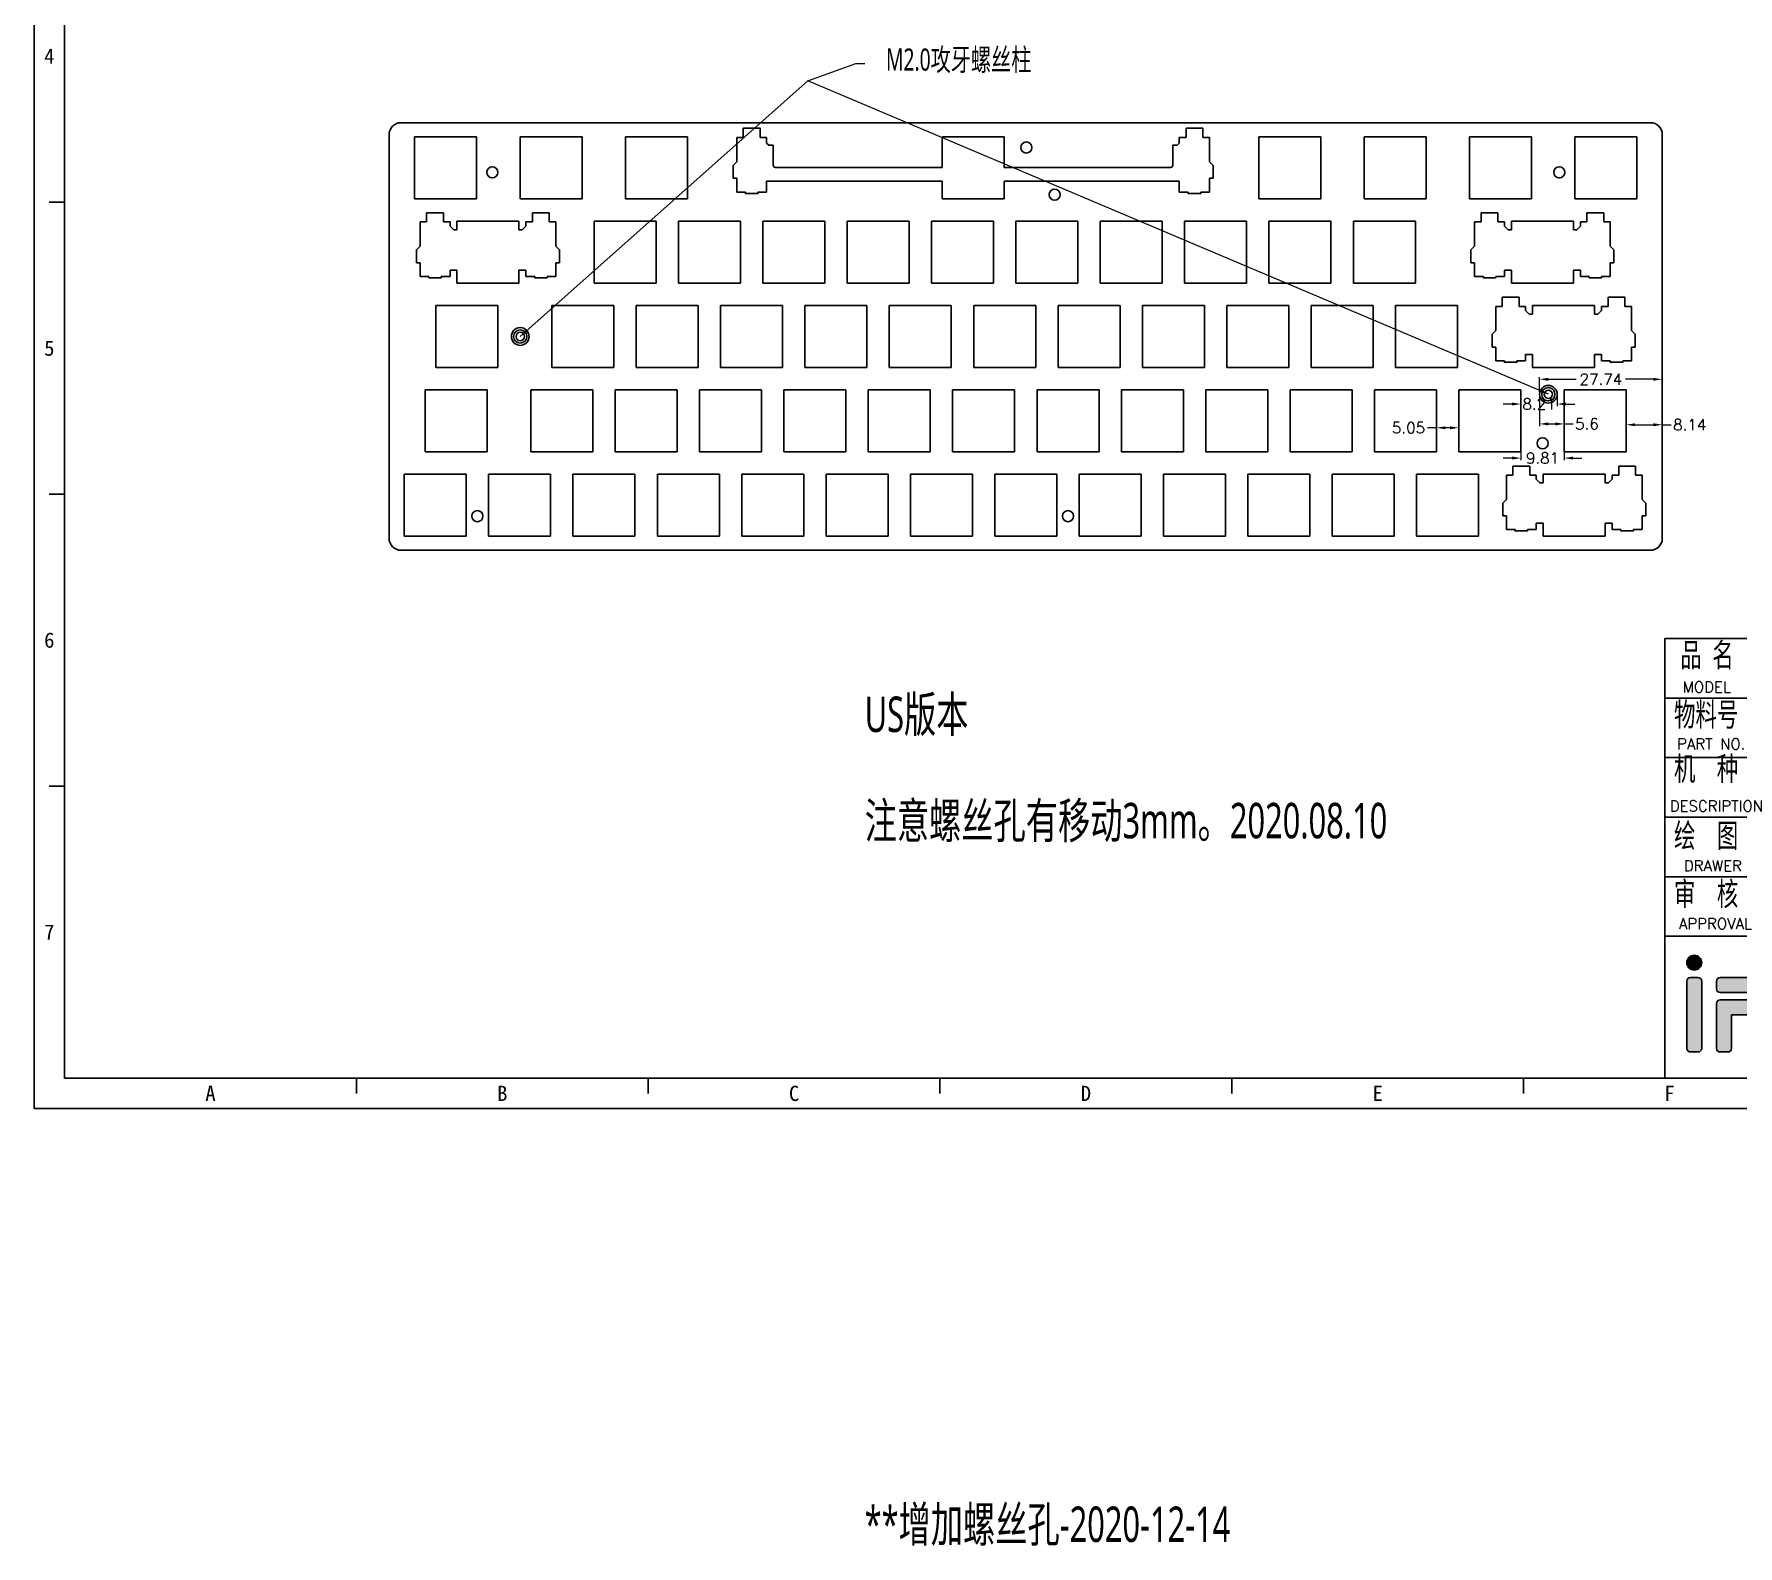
# Model space of a CAD drawing. Header units: millimetres. Extents: x 2161 to 4636, y 409 to 983.
# Drawn here: x 2161.3 to 2546, y 409.3 to 750.5 of the extents above; entities that cross this region are included whole.
import ezdxf
from ezdxf.enums import TextEntityAlignment as Align

# ---------------------------------------------------------------- set-up
doc = ezdxf.new("R2010")
doc.units = ezdxf.units.MM
doc.header["$LTSCALE"] = 30.734
doc.header["$PDSIZE"] = 0.1
doc.layers.get('0').update_dxf_attribs({"linetype": 'CONTINUOUS'})
doc.layers.get('Defpoints').update_dxf_attribs({"linetype": 'CONTINUOUS'})
doc.layers.add('BORDER', color=5, linetype='CONTINUOUS')
doc.layers.add('dim', color=82, linetype='CONTINUOUS', lineweight=9)
doc.styles.add('BORDER', font='')
doc.styles.add('ROMANC', font='romanc.shx', dxfattribs={"bigfont": 'gbcbig.shx'})
doc.styles.get("Standard").update_dxf_attribs({"font": 'txt', "width": 0.667})
doc.styles.add('图框文字', font='romans.shx')
doc.styles.get('BORDER').set_extended_font_data('SimSun')
doc.dimstyles.new('YanXiu', dxfattribs={"dimtxt": 2.5, "dimasz": 2.2, "dimexe": 0.66, "dimexo": 0.66, "dimgap": 0.66, "dimtad": 0, "dimdsep": 46, "dimtxsty": 'ROMANC', "dimcen": 0, "dimclrd": 256, "dimclre": 131, "dimclrt": 42, "dimazin": 2, "dimtfac": 1, "dimtofl": 0, "dimtmove": 0, "dimatfit": 3, "dimfxl": 0, "dimlwd": 5, "dimlwe": 5, "dimarcsym": 0})

# ---------------------------------------------------------------- blocks, each defined once
blk = doc.blocks.new('IF2新图框')
h = blk.add_hatch(color=1)
h.set_gradient(color1=(255, 0, 0), color2=(255, 31, 31), one_color=1, tint=0.56, name='CYLINDER')
h.paths.add_polyline_path([(-296.14, 32.94, 1), (-299.5, 32.94, 1)])
h = blk.add_hatch(color=3)
h.set_gradient(color1=(0, 255, 0), color2=(31, 255, 31), one_color=1, tint=0.56, name='CYLINDER')
h.paths.add_polyline_path([(-299.5, 13.62, 0.414214), (-298.66, 12.78), (-296.98, 12.78, 0.414214), (-296.14, 13.62), (-296.14, 28.74, 0.414214), (-296.98, 29.58), (-298.66, 29.58, 0.414214), (-299.5, 28.74)])
h = blk.add_hatch(color=3)
h.set_gradient(color1=(0, 255, 0), color2=(31, 255, 31), one_color=1, tint=0.56, name='CYLINDER')
h.paths.add_polyline_path([(-278.5, 26.22, 0.414214), (-277.66, 27.06), (-277.66, 28.74, 0.414214), (-278.5, 29.58), (-291.94, 29.58, 0.414214), (-292.78, 28.74), (-292.78, 27.06, 0.414214), (-291.94, 26.22)])
h = blk.add_hatch(color=3)
h.set_gradient(color1=(0, 255, 0), color2=(31, 255, 31), one_color=1, tint=0.56, name='CYLINDER')
h.paths.add_polyline_path([(-291.94, 24.54, 0.414214), (-292.78, 23.7), (-292.78, 13.62, 0.414214), (-291.94, 12.78), (-290.26, 12.78, 0.414214), (-289.42, 13.62), (-289.42, 21.18), (-278.5, 21.18, 0.414214), (-277.66, 22.02), (-277.66, 23.7, 0.414214), (-278.5, 24.54)])
at = {"lineweight": 25}
for p, q in [((-304.43, 6.88), (-304.43, 106.1)), ((-6.88, 106.1), (-304.43, 106.1)), ((-6.88, 92.66), (-304.43, 92.66)), ((-6.88, 79.22), (-304.43, 79.22)), ((-6.88, 65.78), (-304.43, 65.78)), ((-96.83, 52.34), (-304.43, 52.34)), ((-96.83, 38.9), (-304.43, 38.9))]:
    blk.add_line(p, q, dxfattribs=at)
at = {"color": 3}
for p, q in [((-299.5, 28.74), (-299.5, 13.62)), ((-298.66, 29.58), (-296.98, 29.58)), ((-296.14, 28.74), (-296.14, 13.62)), ((-292.78, 28.74), (-292.78, 27.06)), ((-291.94, 29.58), (-278.5, 29.58)), ((-292.78, 23.7), (-292.78, 13.62)), ((-291.94, 26.22), (-278.5, 26.22)), ((-291.94, 24.54), (-278.5, 24.54)), ((-289.42, 21.18), (-278.5, 21.18)), ((-289.42, 21.18), (-289.42, 13.62)), ((-298.66, 12.78), (-296.98, 12.78)), ((-291.94, 12.78), (-290.26, 12.78))]:
    blk.add_line(p, q, dxfattribs=at)
at = {"color": 1}
blk.add_circle((-297.82, 32.94), 1.68, dxfattribs=at)
at = {"color": 3}
for centre, start, end in [((-298.66, 28.74), 90, 180), ((-296.98, 28.74), 0, 90), ((-291.94, 28.74), 90, 180), ((-291.94, 27.06), 180, 270), ((-291.94, 23.7), 90, 180), ((-298.66, 13.62), 180, 270), ((-296.98, 13.62), 270, 0), ((-291.94, 13.62), 180, 270), ((-290.26, 13.62), 270, 0)]:
    blk.add_arc(centre, 0.84, start, end, dxfattribs=at)
at = {"layer": 'BORDER', "color": 0, "linetype": 'Continuous'}
for p, q in [((-672.69, 0), (-672.69, 475.03)), ((-665.81, 6.88), (-665.81, 468.15)), ((-669.25, 204.58), (-665.81, 204.58)), ((-669.25, 138.69), (-665.81, 138.69)), ((-669.25, 72.8), (-665.81, 72.8)), ((-665.81, 6.88), (-6.88, 6.88)), ((-599.91, 6.88), (-599.91, 3.44)), ((-534.02, 6.88), (-534.02, 3.44)), ((-468.13, 6.88), (-468.13, 3.44)), ((-402.24, 6.88), (-402.24, 3.44)), ((-336.34, 6.88), (-336.34, 3.44)), ((-672.69, 0), (0, 0))]:
    blk.add_line(p, q, dxfattribs=at)
at = {"lineweight": 25, "style": '图框文字'}
for s, height, p in [('MODEL', 2.465, (-300.43, 93.92)), ('PART NO.', 2.465, (-301.69, 81.08)), ('DESCRIPTION', 2.4654, (-303.32, 67.07)), ('DRAWER', 2.465, (-300.17, 53.56)), ('APPROVAL', 2.465, (-301.27, 40.51))]:
    blk.add_text(s, height=height, dxfattribs=at).set_placement(p)
at = {"color": 7, "char_height": 5.3171, "width": 23.1798, "attachment_point": 1}
for s, insert in [('{\\fSimSun|b0|i0|c134|p54;品 名}', (-300.99, 105.06)), ('{\\fSimSun|b0|i0|c134|p54;物料号}', (-302.38, 91.62)), ('{\\fSimSun|b0|i0|c134|p54;机  种}', (-302.38, 79.39)), ('{\\fSimSun|b0|i0|c134|p54;绘  图}', (-302.38, 64.29)), ('{\\fSimSun|b0|i0|c134|p54;审  核}', (-302.38, 51.14))]:
    blk.add_mtext(s, dxfattribs=dict(at, insert=insert))
at = {"layer": 'BORDER', "color": 0, "style": 'BORDER'}
for s, p in [('4', (-669.25, 237.53)), ('5', (-669.25, 171.63)), ('6', (-669.25, 105.74)), ('7', (-669.25, 39.85)), ('A', (-632.86, 3.44)), ('B', (-566.97, 3.44)), ('C', (-501.08, 3.44)), ('D', (-435.18, 3.44)), ('E', (-369.29, 3.44)), ('F', (-303.4, 3.44))]:
    blk.add_text(s, height=3.44, dxfattribs=at).set_placement(p, align=Align.MIDDLE_CENTER)
blk = doc.blocks.new('*D13')
at = {"layer": 'Defpoints', "color": 0}
for p in [(2501.24, 669.22), (2506.84, 669.22), (2506.84, 662.54)]:
    blk.add_point(p, dxfattribs=at)
at = {"layer": 'dim', "color": 131, "lineweight": 5}
for p, q in [((2501.24, 668.72), (2501.24, 662.04)), ((2506.84, 668.72), (2506.84, 662.04))]:
    blk.add_line(p, q, dxfattribs=at)
at = {"layer": 'dim', "lineweight": 5}
for p, q in [((2503.24, 662.54), (2504.84, 662.54)), ((2506.84, 662.54), (2508.84, 662.54))]:
    blk.add_line(p, q, dxfattribs=at)
at = {"layer": 'dim'}
for points in [[(2503.24, 662.87), (2503.24, 662.2), (2501.24, 662.54)], [(2504.84, 662.87), (2504.84, 662.2), (2506.84, 662.54)]]:
    blk.add_solid(points, dxfattribs=at)
at = {"layer": 'dim', "color": 42, "insert": (2511.96, 662.54), "char_height": 2.5, "attachment_point": 5, "style": 'ROMANC'}
blk.add_mtext('5.6', dxfattribs=at)
blk = doc.blocks.new('*D14')
at = {"layer": 'Defpoints', "color": 0}
for p in [(2497.03, 669.22), (2497.03, 667.03), (2505.24, 669.22)]:
    blk.add_point(p, dxfattribs=at)
at = {"layer": 'dim', "lineweight": 5}
for p, q in [((2495.03, 667.03), (2493.03, 667.03)), ((2507.24, 667.03), (2509.24, 667.03))]:
    blk.add_line(p, q, dxfattribs=at)
at = {"layer": 'dim', "color": 131, "lineweight": 5}
for p, q in [((2497.03, 668.72), (2497.03, 666.53)), ((2505.24, 668.72), (2505.24, 666.53))]:
    blk.add_line(p, q, dxfattribs=at)
at = {"layer": 'dim'}
for points in [[(2495.03, 667.36), (2495.03, 666.7), (2497.03, 667.03)], [(2507.24, 667.36), (2507.24, 666.7), (2505.24, 667.03)]]:
    blk.add_solid(points, dxfattribs=at)
at = {"layer": 'dim', "color": 42, "insert": (2501.14, 667.03), "char_height": 2.5, "attachment_point": 5, "style": 'ROMANC'}
blk.add_mtext('8.21', dxfattribs=at)
blk = doc.blocks.new('*D15')
at = {"layer": 'Defpoints', "color": 0}
for p in [(2497.03, 662.14), (2506.84, 660.31), (2506.84, 654.83)]:
    blk.add_point(p, dxfattribs=at)
at = {"layer": 'dim', "color": 131, "lineweight": 5}
for p, q in [((2497.03, 661.64), (2497.03, 654.33)), ((2506.84, 659.81), (2506.84, 654.33))]:
    blk.add_line(p, q, dxfattribs=at)
at = {"layer": 'dim', "lineweight": 5}
for p, q in [((2495.03, 654.83), (2493.03, 654.83)), ((2508.84, 654.83), (2510.84, 654.83))]:
    blk.add_line(p, q, dxfattribs=at)
at = {"layer": 'dim'}
for points in [[(2495.03, 655.17), (2495.03, 654.5), (2497.03, 654.83)], [(2508.84, 655.17), (2508.84, 654.5), (2506.84, 654.83)]]:
    blk.add_solid(points, dxfattribs=at)
at = {"layer": 'dim', "color": 42, "insert": (2501.94, 654.83), "char_height": 2.5, "attachment_point": 5, "style": 'ROMANC'}
blk.add_mtext('9.81', dxfattribs=at)
blk = doc.blocks.new('*D16')
at = {"layer": 'Defpoints', "color": 0}
for p in [(2477.98, 661.67), (2477.98, 661.58), (2483.03, 661.58)]:
    blk.add_point(p, dxfattribs=at)
at = {"layer": 'dim', "color": 131, "lineweight": 5}
for p, q in [((2477.98, 662.08), (2477.98, 662.17)), ((2483.03, 662.08), (2483.03, 662.17))]:
    blk.add_line(p, q, dxfattribs=at)
at = {"layer": 'dim', "lineweight": 5}
for p, q in [((2477.98, 661.67), (2475.98, 661.67)), ((2481.03, 661.67), (2479.98, 661.67))]:
    blk.add_line(p, q, dxfattribs=at)
at = {"layer": 'dim'}
for points in [[(2479.98, 662), (2479.98, 661.33), (2477.98, 661.67)], [(2481.03, 662), (2481.03, 661.33), (2483.03, 661.67)]]:
    blk.add_solid(points, dxfattribs=at)
at = {"layer": 'dim', "color": 42, "insert": (2471.67, 661.67), "char_height": 2.5, "attachment_point": 5, "style": 'ROMANC'}
blk.add_mtext('5.05', dxfattribs=at)
blk = doc.blocks.new('*D17')
at = {"layer": 'Defpoints', "color": 0}
for p in [(2528.98, 662.35), (2520.84, 661.67), (2528.98, 661.67)]:
    blk.add_point(p, dxfattribs=at)
at = {"layer": 'dim', "color": 131, "lineweight": 5}
for p, q in [((2520.84, 662.17), (2520.84, 662.85)), ((2528.98, 662.17), (2528.98, 662.85))]:
    blk.add_line(p, q, dxfattribs=at)
at = {"layer": 'dim', "lineweight": 5}
for p, q in [((2522.84, 662.35), (2526.98, 662.35)), ((2528.98, 662.35), (2530.98, 662.35))]:
    blk.add_line(p, q, dxfattribs=at)
at = {"layer": 'dim'}
for points in [[(2522.84, 662.69), (2522.84, 662.02), (2520.84, 662.35)], [(2526.98, 662.69), (2526.98, 662.02), (2528.98, 662.35)]]:
    blk.add_solid(points, dxfattribs=at)
at = {"layer": 'dim', "color": 42, "insert": (2535.17, 662.35), "char_height": 2.5, "attachment_point": 5, "style": 'ROMANC'}
blk.add_mtext('8.14', dxfattribs=at)
blk = doc.blocks.new('*D18')
at = {"layer": 'Defpoints', "color": 0}
for p in [(2528.98, 672.61), (2501.24, 669.22), (2528.98, 669.22)]:
    blk.add_point(p, dxfattribs=at)
at = {"layer": 'dim', "color": 131, "lineweight": 5}
for p, q in [((2501.24, 669.72), (2501.24, 673.11)), ((2528.98, 669.72), (2528.98, 673.11))]:
    blk.add_line(p, q, dxfattribs=at)
at = {"layer": 'dim', "lineweight": 5}
for p, q in [((2503.24, 672.61), (2509.55, 672.61)), ((2526.98, 672.61), (2520.67, 672.61))]:
    blk.add_line(p, q, dxfattribs=at)
at = {"layer": 'dim'}
for points in [[(2503.24, 672.94), (2503.24, 672.28), (2501.24, 672.61)], [(2526.98, 672.94), (2526.98, 672.28), (2528.98, 672.61)]]:
    blk.add_solid(points, dxfattribs=at)
at = {"layer": 'dim', "color": 42, "insert": (2515.11, 672.61), "char_height": 2.5, "attachment_point": 5, "style": 'ROMANC'}
blk.add_mtext('27.74', dxfattribs=at)

msp = doc.modelspace()

# ---------------------------------------------------------------- linework, layer by layer
at = {"color": 7, "linetype": 'Continuous'}
for p, q in [((2241.477, 636.723), (2241.477, 727.823)), ((2244.177, 730.523), (2526.277, 730.523)), ((2247.252, 727.373), (2247.252, 713.373)), ((2261.252, 727.373), (2247.252, 727.373)), ((2261.252, 713.373), (2261.252, 727.373)), ((2271.052, 727.373), (2271.052, 713.373)), ((2285.052, 727.373), (2271.052, 727.373)), ((2285.052, 713.373), (2285.052, 727.373)), ((2294.852, 727.373), (2294.852, 713.373)), ((2308.852, 727.373), (2294.852, 727.373)), ((2308.852, 713.373), (2308.852, 727.373)), ((2319.987, 727.223), (2319.987, 721.698)), ((2321.462, 727.223), (2319.987, 727.223)), ((2321.462, 729.273), (2321.462, 727.223)), ((2325.262, 729.273), (2321.462, 729.273)), ((2325.262, 727.223), (2325.262, 729.273)), ((2326.737, 727.223), (2325.262, 727.223)), ((2326.737, 725.923), (2326.737, 727.223)), ((2366.352, 727.373), (2366.352, 720.423)), ((2380.352, 727.373), (2366.352, 727.373)), ((2380.352, 720.423), (2380.352, 727.373)), ((2421.442, 727.223), (2419.917, 727.223)), ((2419.917, 727.223), (2419.917, 725.923)), ((2421.442, 729.273), (2421.442, 727.223)), ((2425.242, 729.273), (2421.442, 729.273)), ((2425.242, 727.223), (2425.242, 729.273)), ((2426.767, 727.223), (2425.242, 727.223)), ((2426.767, 721.698), (2426.767, 727.223)), ((2451.852, 727.373), (2437.852, 727.373)), ((2437.852, 727.373), (2437.852, 713.373)), ((2451.852, 713.373), (2451.852, 727.373)), ((2475.652, 727.373), (2461.652, 727.373)), ((2461.652, 727.373), (2461.652, 713.373)), ((2475.652, 713.373), (2475.652, 727.373)), ((2499.452, 727.373), (2485.452, 727.373)), ((2485.452, 727.373), (2485.452, 713.373)), ((2499.452, 713.373), (2499.452, 727.373)), ((2523.252, 727.373), (2509.252, 727.373)), ((2509.252, 727.373), (2509.252, 713.373)), ((2523.252, 713.373), (2523.252, 727.373)), ((2528.977, 727.823), (2528.977, 636.723)), ((2327.237, 725.423), (2326.737, 725.923)), ((2327.237, 725.423), (2328.237, 725.423)), ((2328.237, 725.423), (2328.237, 720.923)), ((2418.417, 725.423), (2419.417, 725.423)), ((2418.417, 720.923), (2418.417, 725.423)), ((2419.917, 725.923), (2419.417, 725.423)), ((2319.987, 721.698), (2319.162, 720.873)), ((2319.162, 720.873), (2319.162, 717.973)), ((2366.352, 720.423), (2328.737, 720.423)), ((2417.917, 720.423), (2380.352, 720.423)), ((2427.592, 720.873), (2426.767, 721.698)), ((2427.592, 717.973), (2427.592, 720.873)), ((2319.162, 717.973), (2319.987, 717.973)), ((2319.987, 717.973), (2319.987, 714.823)), ((2326.737, 714.823), (2326.737, 717.323)), ((2326.737, 717.323), (2366.352, 717.323)), ((2366.352, 717.323), (2366.352, 713.373)), ((2380.352, 713.373), (2380.352, 717.323)), ((2380.352, 717.323), (2419.917, 717.323)), ((2419.917, 717.323), (2419.917, 714.823)), ((2426.767, 714.823), (2426.767, 717.973)), ((2426.767, 717.973), (2427.592, 717.973)), ((2247.252, 713.373), (2261.252, 713.373)), ((2271.052, 713.373), (2285.052, 713.373)), ((2294.852, 713.373), (2308.852, 713.373)), ((2319.987, 714.823), (2321.962, 714.823)), ((2324.762, 714.823), (2326.737, 714.823)), ((2366.352, 713.373), (2380.352, 713.373)), ((2419.917, 714.823), (2421.942, 714.823)), ((2424.742, 714.823), (2426.767, 714.823)), ((2437.852, 713.373), (2451.852, 713.373)), ((2461.652, 713.373), (2475.652, 713.373)), ((2485.452, 713.373), (2499.452, 713.373)), ((2509.252, 713.373), (2523.252, 713.373)), ((2248.487, 708.123), (2248.487, 702.648)), ((2249.962, 708.123), (2248.487, 708.123)), ((2249.962, 710.173), (2249.962, 708.123)), ((2253.762, 710.173), (2249.962, 710.173)), ((2253.762, 708.123), (2253.762, 710.173)), ((2255.237, 708.123), (2253.762, 708.123)), ((2255.237, 707.198), (2255.237, 708.123)), ((2256.812, 708.323), (2256.812, 706.373)), ((2270.812, 708.323), (2256.812, 708.323)), ((2270.812, 706.373), (2270.812, 708.323)), ((2272.387, 708.123), (2272.387, 707.198)), ((2273.862, 708.123), (2272.387, 708.123)), ((2273.862, 710.173), (2273.862, 708.123)), ((2277.662, 710.173), (2273.862, 710.173)), ((2277.662, 708.123), (2277.662, 710.173)), ((2279.137, 708.123), (2277.662, 708.123)), ((2279.137, 702.648), (2279.137, 708.123)), ((2287.762, 708.323), (2287.762, 694.323)), ((2301.762, 708.323), (2287.762, 708.323)), ((2301.762, 694.323), (2301.762, 708.323)), ((2306.812, 708.323), (2306.812, 694.323)), ((2320.812, 708.323), (2306.812, 708.323)), ((2320.812, 694.323), (2320.812, 708.323)), ((2325.862, 708.323), (2325.862, 694.323)), ((2339.862, 708.323), (2325.862, 708.323)), ((2339.862, 694.323), (2339.862, 708.323)), ((2344.912, 708.323), (2344.912, 694.323)), ((2358.912, 708.323), (2344.912, 708.323)), ((2358.912, 694.323), (2358.912, 708.323)), ((2363.962, 708.323), (2363.962, 694.323)), ((2377.962, 708.323), (2363.962, 708.323)), ((2377.962, 694.323), (2377.962, 708.323)), ((2383.012, 708.323), (2383.012, 694.323)), ((2397.012, 708.323), (2383.012, 708.323)), ((2397.012, 694.323), (2397.012, 708.323)), ((2402.062, 708.323), (2402.062, 694.323)), ((2416.062, 708.323), (2402.062, 708.323)), ((2416.062, 694.323), (2416.062, 708.323)), ((2435.112, 708.323), (2421.112, 708.323)), ((2421.112, 708.323), (2421.112, 694.323)), ((2435.112, 694.323), (2435.112, 708.323)), ((2454.162, 708.323), (2440.162, 708.323)), ((2440.162, 708.323), (2440.162, 694.323)), ((2454.162, 694.323), (2454.162, 708.323)), ((2473.212, 708.323), (2459.212, 708.323)), ((2459.212, 708.323), (2459.212, 694.323)), ((2473.212, 694.323), (2473.212, 708.323)), ((2488.062, 708.123), (2486.587, 708.123)), ((2486.587, 708.123), (2486.587, 702.648)), ((2491.862, 710.173), (2488.062, 710.173)), ((2488.062, 710.173), (2488.062, 708.123)), ((2491.862, 708.123), (2491.862, 710.173)), ((2493.337, 708.123), (2491.862, 708.123)), ((2493.337, 707.198), (2493.337, 708.123)), ((2508.912, 708.323), (2494.912, 708.323)), ((2494.912, 708.323), (2494.912, 706.373)), ((2508.912, 706.373), (2508.912, 708.323)), ((2511.962, 708.123), (2510.487, 708.123)), ((2510.487, 708.123), (2510.487, 707.198)), ((2515.762, 710.173), (2511.962, 710.173)), ((2511.962, 710.173), (2511.962, 708.123)), ((2515.762, 708.123), (2515.762, 710.173)), ((2517.237, 708.123), (2515.762, 708.123)), ((2517.237, 702.648), (2517.237, 708.123)), ((2256.062, 706.373), (2255.237, 707.198)), ((2256.812, 706.373), (2256.062, 706.373)), ((2271.562, 706.373), (2270.812, 706.373)), ((2272.387, 707.198), (2271.562, 706.373)), ((2494.162, 706.373), (2493.337, 707.198)), ((2494.912, 706.373), (2494.162, 706.373)), ((2509.662, 706.373), (2508.912, 706.373)), ((2510.487, 707.198), (2509.662, 706.373)), ((2248.487, 702.648), (2247.662, 701.823)), ((2247.662, 701.823), (2247.662, 698.923)), ((2279.962, 701.823), (2279.137, 702.648)), ((2279.962, 698.923), (2279.962, 701.823)), ((2486.587, 702.648), (2485.762, 701.823)), ((2485.762, 701.823), (2485.762, 698.923)), ((2518.062, 701.823), (2517.237, 702.648)), ((2518.062, 698.923), (2518.062, 701.823)), ((2247.662, 698.923), (2248.487, 698.923)), ((2248.487, 698.923), (2248.487, 695.823)), ((2255.237, 695.823), (2255.237, 697.273)), ((2255.237, 697.273), (2256.812, 697.273)), ((2256.812, 697.273), (2256.812, 694.323)), ((2270.812, 694.323), (2270.812, 697.273)), ((2270.812, 697.273), (2272.387, 697.273)), ((2272.387, 697.273), (2272.387, 695.823)), ((2279.137, 695.823), (2279.137, 698.923)), ((2279.137, 698.923), (2279.962, 698.923)), ((2485.762, 698.923), (2486.587, 698.923)), ((2486.587, 698.923), (2486.587, 695.823)), ((2493.337, 697.273), (2494.912, 697.273)), ((2493.337, 695.823), (2493.337, 697.273)), ((2494.912, 697.273), (2494.912, 694.323)), ((2508.912, 697.273), (2510.487, 697.273)), ((2508.912, 694.323), (2508.912, 697.273)), ((2510.487, 697.273), (2510.487, 695.823)), ((2517.237, 698.923), (2518.062, 698.923)), ((2517.237, 695.823), (2517.237, 698.923)), ((2248.487, 695.823), (2250.462, 695.823)), ((2253.262, 695.823), (2255.237, 695.823)), ((2256.812, 694.323), (2270.812, 694.323)), ((2272.387, 695.823), (2274.362, 695.823)), ((2277.162, 695.823), (2279.137, 695.823)), ((2287.762, 694.323), (2301.762, 694.323)), ((2306.812, 694.323), (2320.812, 694.323)), ((2325.862, 694.323), (2339.862, 694.323)), ((2344.912, 694.323), (2358.912, 694.323)), ((2363.962, 694.323), (2377.962, 694.323)), ((2383.012, 694.323), (2397.012, 694.323)), ((2402.062, 694.323), (2416.062, 694.323)), ((2421.112, 694.323), (2435.112, 694.323)), ((2440.162, 694.323), (2454.162, 694.323)), ((2459.212, 694.323), (2473.212, 694.323)), ((2486.587, 695.823), (2488.562, 695.823)), ((2491.362, 695.823), (2493.337, 695.823)), ((2494.912, 694.323), (2508.912, 694.323)), ((2510.487, 695.823), (2512.462, 695.823)), ((2515.262, 695.823), (2517.237, 695.823)), ((2252.042, 689.273), (2252.042, 675.273)), ((2266.042, 689.273), (2252.042, 689.273)), ((2266.042, 675.273), (2266.042, 689.273)), ((2278.232, 689.273), (2278.232, 675.273)), ((2292.232, 689.273), (2278.232, 689.273)), ((2292.232, 675.273), (2292.232, 689.273)), ((2297.282, 689.273), (2297.282, 675.273)), ((2311.282, 689.273), (2297.282, 689.273)), ((2311.282, 675.273), (2311.282, 689.273)), ((2316.332, 689.273), (2316.332, 675.273)), ((2330.332, 689.273), (2316.332, 689.273)), ((2330.332, 675.273), (2330.332, 689.273)), ((2335.382, 689.273), (2335.382, 675.273)), ((2349.382, 689.273), (2335.382, 689.273)), ((2349.382, 675.273), (2349.382, 689.273)), ((2354.432, 689.273), (2354.432, 675.273)), ((2368.432, 689.273), (2354.432, 689.273)), ((2368.432, 675.273), (2368.432, 689.273)), ((2373.482, 689.273), (2373.482, 675.273)), ((2387.482, 689.273), (2373.482, 689.273)), ((2387.482, 675.273), (2387.482, 689.273)), ((2392.532, 689.273), (2392.532, 675.273)), ((2406.532, 689.273), (2392.532, 689.273)), ((2406.532, 675.273), (2406.532, 689.273)), ((2425.582, 689.273), (2411.582, 689.273)), ((2411.582, 689.273), (2411.582, 675.273)), ((2425.582, 675.273), (2425.582, 689.273)), ((2444.632, 689.273), (2430.632, 689.273)), ((2430.632, 689.273), (2430.632, 675.273)), ((2444.632, 675.273), (2444.632, 689.273)), ((2463.682, 689.273), (2449.682, 689.273)), ((2449.682, 689.273), (2449.682, 675.273)), ((2463.682, 675.273), (2463.682, 689.273)), ((2482.732, 689.273), (2468.732, 689.273)), ((2468.732, 689.273), (2468.732, 675.273)), ((2482.732, 675.273), (2482.732, 689.273)), ((2492.832, 689.073), (2491.357, 689.073)), ((2491.357, 689.073), (2491.357, 683.598)), ((2496.632, 691.123), (2492.832, 691.123)), ((2492.832, 691.123), (2492.832, 689.073)), ((2496.632, 689.073), (2496.632, 691.123)), ((2498.107, 689.073), (2496.632, 689.073)), ((2498.107, 688.148), (2498.107, 689.073)), ((2513.682, 689.273), (2499.682, 689.273)), ((2499.682, 689.273), (2499.682, 687.323)), ((2513.682, 687.323), (2513.682, 689.273)), ((2516.732, 689.073), (2515.257, 689.073)), ((2515.257, 689.073), (2515.257, 688.148)), ((2520.532, 691.123), (2516.732, 691.123)), ((2516.732, 691.123), (2516.732, 689.073)), ((2520.532, 689.073), (2520.532, 691.123)), ((2522.007, 689.073), (2520.532, 689.073)), ((2522.007, 683.598), (2522.007, 689.073)), ((2498.932, 687.323), (2498.107, 688.148)), ((2499.682, 687.323), (2498.932, 687.323)), ((2514.432, 687.323), (2513.682, 687.323)), ((2515.257, 688.148), (2514.432, 687.323)), ((2491.357, 683.598), (2490.532, 682.773)), ((2490.532, 682.773), (2490.532, 679.873)), ((2522.832, 682.773), (2522.007, 683.598)), ((2522.832, 679.873), (2522.832, 682.773)), ((2490.532, 679.873), (2491.357, 679.873)), ((2491.357, 679.873), (2491.357, 676.773)), ((2498.107, 678.223), (2499.682, 678.223)), ((2498.107, 676.773), (2498.107, 678.223)), ((2499.682, 678.223), (2499.682, 675.273)), ((2513.682, 678.223), (2515.257, 678.223)), ((2513.682, 675.273), (2513.682, 678.223)), ((2515.257, 678.223), (2515.257, 676.773)), ((2522.007, 679.873), (2522.832, 679.873)), ((2522.007, 676.773), (2522.007, 679.873)), ((2252.042, 675.273), (2266.042, 675.273)), ((2278.232, 675.273), (2292.232, 675.273)), ((2297.282, 675.273), (2311.282, 675.273)), ((2316.332, 675.273), (2330.332, 675.273)), ((2335.382, 675.273), (2349.382, 675.273)), ((2354.432, 675.273), (2368.432, 675.273)), ((2373.482, 675.273), (2387.482, 675.273)), ((2392.532, 675.273), (2406.532, 675.273)), ((2411.582, 675.273), (2425.582, 675.273)), ((2430.632, 675.273), (2444.632, 675.273)), ((2449.682, 675.273), (2463.682, 675.273)), ((2468.732, 675.273), (2482.732, 675.273)), ((2491.357, 676.773), (2493.332, 676.773)), ((2496.132, 676.773), (2498.107, 676.773)), ((2499.682, 675.273), (2513.682, 675.273)), ((2515.257, 676.773), (2517.232, 676.773)), ((2520.032, 676.773), (2522.007, 676.773)), ((2249.652, 670.223), (2249.652, 656.223)), ((2263.652, 670.223), (2249.652, 670.223)), ((2263.652, 656.223), (2263.652, 670.223)), ((2273.482, 670.223), (2273.482, 656.223)), ((2287.482, 670.223), (2273.482, 670.223)), ((2287.482, 656.223), (2287.482, 670.223)), ((2292.532, 670.223), (2292.532, 656.223)), ((2306.532, 670.223), (2292.532, 670.223)), ((2306.532, 656.223), (2306.532, 670.223)), ((2311.582, 670.223), (2311.582, 656.223)), ((2325.582, 670.223), (2311.582, 670.223)), ((2325.582, 656.223), (2325.582, 670.223)), ((2330.632, 670.223), (2330.632, 656.223)), ((2344.632, 670.223), (2330.632, 670.223)), ((2344.632, 656.223), (2344.632, 670.223)), ((2349.682, 670.223), (2349.682, 656.223)), ((2363.682, 670.223), (2349.682, 670.223)), ((2363.682, 656.223), (2363.682, 670.223)), ((2368.732, 670.223), (2368.732, 656.223)), ((2382.732, 670.223), (2368.732, 670.223)), ((2382.732, 656.223), (2382.732, 670.223)), ((2401.782, 670.223), (2387.782, 670.223)), ((2387.782, 670.223), (2387.782, 656.223)), ((2401.782, 656.223), (2401.782, 670.223)), ((2420.832, 670.223), (2406.832, 670.223)), ((2406.832, 670.223), (2406.832, 656.223)), ((2420.832, 656.223), (2420.832, 670.223)), ((2439.882, 670.223), (2425.882, 670.223)), ((2425.882, 670.223), (2425.882, 656.223)), ((2439.882, 656.223), (2439.882, 670.223)), ((2458.932, 670.223), (2444.932, 670.223)), ((2444.932, 670.223), (2444.932, 656.223)), ((2458.932, 656.223), (2458.932, 670.223)), ((2477.982, 670.223), (2463.982, 670.223)), ((2463.982, 670.223), (2463.982, 656.223)), ((2477.982, 656.223), (2477.982, 670.223)), ((2497.032, 670.223), (2483.032, 670.223)), ((2483.032, 670.223), (2483.032, 656.223)), ((2497.032, 656.223), (2497.032, 670.223)), ((2520.842, 670.223), (2506.842, 670.223)), ((2506.842, 670.223), (2506.842, 656.223)), ((2520.842, 656.223), (2520.842, 670.223)), ((2249.652, 656.223), (2263.652, 656.223)), ((2273.482, 656.223), (2287.482, 656.223)), ((2292.532, 656.223), (2306.532, 656.223)), ((2311.582, 656.223), (2325.582, 656.223)), ((2330.632, 656.223), (2344.632, 656.223)), ((2349.682, 656.223), (2363.682, 656.223)), ((2368.732, 656.223), (2382.732, 656.223)), ((2387.782, 656.223), (2401.782, 656.223)), ((2406.832, 656.223), (2420.832, 656.223)), ((2425.882, 656.223), (2439.882, 656.223)), ((2444.932, 656.223), (2458.932, 656.223)), ((2463.982, 656.223), (2477.982, 656.223)), ((2483.032, 656.223), (2497.032, 656.223)), ((2506.842, 656.223), (2520.842, 656.223)), ((2244.902, 651.173), (2244.902, 637.173)), ((2258.902, 651.173), (2244.902, 651.173)), ((2258.902, 637.173), (2258.902, 651.173)), ((2263.952, 651.173), (2263.952, 637.173)), ((2277.952, 651.173), (2263.952, 651.173)), ((2277.952, 637.173), (2277.952, 651.173)), ((2283.002, 651.173), (2283.002, 637.173)), ((2297.002, 651.173), (2283.002, 651.173)), ((2297.002, 637.173), (2297.002, 651.173)), ((2302.052, 651.173), (2302.052, 637.173)), ((2316.052, 651.173), (2302.052, 651.173)), ((2316.052, 637.173), (2316.052, 651.173)), ((2321.102, 651.173), (2321.102, 637.173)), ((2335.102, 651.173), (2321.102, 651.173)), ((2335.102, 637.173), (2335.102, 651.173)), ((2340.152, 651.173), (2340.152, 637.173)), ((2354.152, 651.173), (2340.152, 651.173)), ((2354.152, 637.173), (2354.152, 651.173)), ((2373.202, 651.173), (2359.202, 651.173)), ((2359.202, 651.173), (2359.202, 637.173)), ((2373.202, 637.173), (2373.202, 651.173)), ((2392.252, 651.173), (2378.252, 651.173)), ((2378.252, 651.173), (2378.252, 637.173)), ((2392.252, 637.173), (2392.252, 651.173)), ((2411.302, 651.173), (2397.302, 651.173)), ((2397.302, 651.173), (2397.302, 637.173)), ((2411.302, 637.173), (2411.302, 651.173)), ((2430.352, 651.173), (2416.352, 651.173)), ((2416.352, 651.173), (2416.352, 637.173)), ((2430.352, 637.173), (2430.352, 651.173)), ((2449.402, 651.173), (2435.402, 651.173)), ((2435.402, 651.173), (2435.402, 637.173)), ((2449.402, 637.173), (2449.402, 651.173)), ((2468.452, 651.173), (2454.452, 651.173)), ((2454.452, 651.173), (2454.452, 637.173)), ((2468.452, 637.173), (2468.452, 651.173)), ((2487.502, 651.173), (2473.502, 651.173)), ((2473.502, 651.173), (2473.502, 637.173)), ((2487.502, 637.173), (2487.502, 651.173)), ((2495.232, 650.973), (2493.757, 650.973)), ((2493.757, 650.973), (2493.757, 645.498)), ((2499.032, 653.023), (2495.232, 653.023)), ((2495.232, 653.023), (2495.232, 650.973)), ((2499.032, 650.973), (2499.032, 653.023)), ((2500.507, 650.973), (2499.032, 650.973)), ((2500.507, 650.048), (2500.507, 650.973)), ((2516.082, 651.173), (2502.082, 651.173)), ((2502.082, 651.173), (2502.082, 649.223)), ((2516.082, 649.223), (2516.082, 651.173)), ((2519.132, 650.973), (2517.657, 650.973)), ((2517.657, 650.973), (2517.657, 650.048)), ((2522.932, 653.023), (2519.132, 653.023)), ((2519.132, 653.023), (2519.132, 650.973)), ((2522.932, 650.973), (2522.932, 653.023)), ((2524.407, 650.973), (2522.932, 650.973)), ((2524.407, 645.498), (2524.407, 650.973)), ((2501.332, 649.223), (2500.507, 650.048)), ((2502.082, 649.223), (2501.332, 649.223)), ((2516.832, 649.223), (2516.082, 649.223)), ((2517.657, 650.048), (2516.832, 649.223)), ((2493.757, 645.498), (2492.932, 644.673)), ((2492.932, 644.673), (2492.932, 641.773)), ((2525.232, 644.673), (2524.407, 645.498)), ((2525.232, 641.773), (2525.232, 644.673)), ((2492.932, 641.773), (2493.757, 641.773)), ((2493.757, 641.773), (2493.757, 638.673)), ((2493.757, 638.673), (2495.732, 638.673)), ((2498.532, 638.673), (2500.507, 638.673)), ((2500.507, 640.123), (2502.082, 640.123)), ((2500.507, 638.673), (2500.507, 640.123)), ((2502.082, 640.123), (2502.082, 637.173)), ((2516.082, 640.123), (2517.657, 640.123)), ((2516.082, 637.173), (2516.082, 640.123)), ((2517.657, 640.123), (2517.657, 638.673)), ((2517.657, 638.673), (2519.632, 638.673)), ((2522.432, 638.673), (2524.407, 638.673)), ((2524.407, 641.773), (2525.232, 641.773)), ((2524.407, 638.673), (2524.407, 641.773)), ((2244.902, 637.173), (2258.902, 637.173)), ((2263.952, 637.173), (2277.952, 637.173)), ((2283.002, 637.173), (2297.002, 637.173)), ((2302.052, 637.173), (2316.052, 637.173)), ((2321.102, 637.173), (2335.102, 637.173)), ((2340.152, 637.173), (2354.152, 637.173)), ((2359.202, 637.173), (2373.202, 637.173)), ((2378.252, 637.173), (2392.252, 637.173)), ((2397.302, 637.173), (2411.302, 637.173)), ((2416.352, 637.173), (2430.352, 637.173)), ((2435.402, 637.173), (2449.402, 637.173)), ((2454.452, 637.173), (2468.452, 637.173)), ((2473.502, 637.173), (2487.502, 637.173)), ((2502.082, 637.173), (2516.082, 637.173)), ((2526.277, 634.023), (2244.177, 634.023))]:
    msp.add_line(p, q, dxfattribs=at)
for points in [[(2321.962, 714.823), (2321.962, 714.523), (2324.762, 714.523), (2324.762, 714.823)], [(2421.942, 714.823), (2421.942, 714.523), (2424.742, 714.523), (2424.742, 714.823)], [(2250.462, 695.823), (2250.462, 695.523), (2253.262, 695.523), (2253.262, 695.823)], [(2274.362, 695.823), (2274.362, 695.523), (2277.162, 695.523), (2277.162, 695.823)], [(2488.562, 695.823), (2488.562, 695.523), (2491.362, 695.523), (2491.362, 695.823)], [(2512.462, 695.823), (2512.462, 695.523), (2515.262, 695.523), (2515.262, 695.823)], [(2493.332, 676.773), (2493.332, 676.473), (2496.132, 676.473), (2496.132, 676.773)], [(2517.232, 676.773), (2517.232, 676.473), (2520.032, 676.473), (2520.032, 676.773)], [(2495.732, 638.673), (2495.732, 638.373), (2498.532, 638.373), (2498.532, 638.673)], [(2519.632, 638.673), (2519.632, 638.373), (2522.432, 638.373), (2522.432, 638.673)]]:
    msp.add_lwpolyline(points, dxfattribs=at)
at = {"color": 1, "linetype": 'Continuous'}
msp.add_circle((2385.352, 724.923), 1.25, dxfattribs=at)
at = {"color": 7, "linetype": 'Continuous'}
for centre, radius in [((2264.802, 719.323), 1.25), ((2505.702, 719.323), 1.25), ((2391.777, 714.273), 1.25), ((2271.092, 682.273), 2), ((2271.092, 682.273), 1.5), ((2271.092, 682.273), 0.95), ((2503.242, 669.223), 2), ((2503.242, 669.223), 1.5), ((2503.242, 669.223), 0.95), ((2501.937, 658.172), 1.25), ((2261.427, 641.723), 1.25), ((2394.777, 641.723), 1.25)]:
    msp.add_circle(centre, radius, dxfattribs=at)
for centre, radius, start, end in [((2244.177, 727.823), 2.7, 90, 180), ((2526.277, 727.823), 2.7, 0, 90), ((2328.737, 720.923), 0.5, 180, 270), ((2417.917, 720.923), 0.5, 270, 0), ((2244.177, 636.723), 2.7, 180, 270), ((2526.277, 636.723), 2.7, 270, 0)]:
    msp.add_arc(centre, radius, start, end, dxfattribs=at)

# ---------------------------------------------------------------- block references
msp.add_blockref('IF2新图框', (2834.005, 508.004))

# ---------------------------------------------------------------- texts
at = {"attachment_point": 1}
for s, insert, char_height, width in [('{\\fMicrosoft YaHei|b0|i0|c134|p34;M2.0攻牙螺丝柱}', (2353.691, 747.278), 5, 45.47168), ('{\\fMicrosoft YaHei|b0|i0|c134|p34;US版本}', (2348.858, 601), 8, 94.65295), ('{\\fMicrosoft YaHei|b0|i0|c134|p34;注意螺丝孔有移动3mm。2020.08.10}', (2348.858, 577.005), 8, 120.76546), ('{\\fMicrosoft YaHei|b0|i0|c134|p34;\\C1;**增加螺丝孔-2020-12-14}', (2348.858, 418.185), 8, 120.76546)]:
    msp.add_mtext(s, dxfattribs=dict(at, insert=insert, char_height=char_height, width=width))

# ---------------------------------------------------------------- dimensions: what is measured, and where the dimension line sits
at = {"layer": 'dim'}
for base, p1, p2, picture, middle in [((2528.976883661, 672.609867088), (2501.241883661, 669.223335935), (2528.976883661, 669.223335935), '*D18', (2515.109383661, 672.609867088)), ((2497.032, 667.03), (2505.242, 669.223), (2497.032, 669.223), '*D14', (2501.137, 667.03)), ((2506.842, 662.538), (2501.242, 669.223), (2506.842, 669.223), '*D13', (2511.961, 662.538)), ((2477.982, 661.668), (2483.032, 661.581), (2477.982, 661.581), '*D16', (2471.673, 661.668)), ((2506.842, 654.834), (2497.032, 662.141), (2506.842, 660.308), '*D15', (2501.937, 654.834)), ((2528.976883661, 662.351667789), (2520.841883661, 661.667616717), (2528.976883661, 661.667616717), '*D17', (2535.167109851, 662.351667789))]:
    dim = msp.add_linear_dim(base=base, p1=p1, p2=p2, dimstyle='YanXiu', override={"dimasz": 2, "dimexe": 0.49975, "dimexo": 0.49975, "dimgap": 0.49975}, dxfattribs=at)
    dim.commit()
    dim.dimension.update_dxf_attribs({"geometry": picture, "text_midpoint": middle})

# ---------------------------------------------------------------- leaders
for points in [[(2271.092, 682.273), (2336.046, 739.975), (2346.874, 743.904), (2348.874, 743.904)], [(2503.242, 669.223), (2336.046, 739.975), (2346.874, 743.904), (2348.874, 743.904)]]:
    msp.add_leader(points, dimstyle='YanXiu', override={"dimasz": 2, "dimexe": 0.49975, "dimexo": 0.49975, "dimgap": 0.49975, "dimtad": 0}, dxfattribs=at)

doc.saveas('drawing.dxf')
